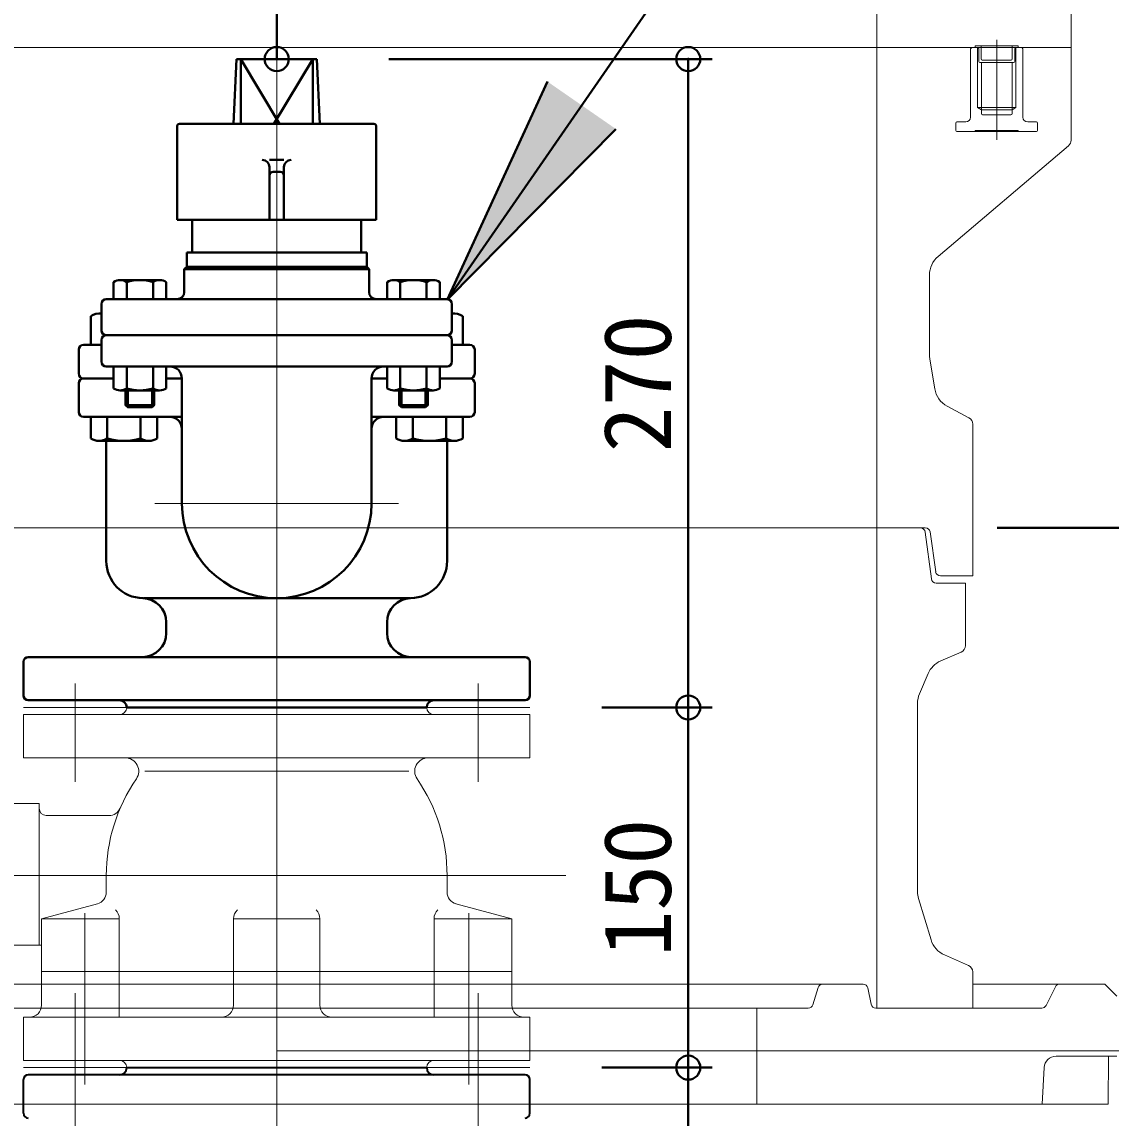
# Model space of a CAD drawing. Units: millimetres at full size, sheet at 1:20. Extents: x -5952 to 5966, y -3160 to 3160.
# Drawn here: x -3349.9 to -2896.1, y 1984.2 to 2440.7 of the extents above; entities that cross this region are included whole.
import ezdxf
from ezdxf.enums import TextEntityAlignment as Align

# ---------------------------------------------------------------- set-up
doc = ezdxf.new("R2010")
doc.units = ezdxf.units.MM
doc.header["$LTSCALE"] = 20
doc.header["$PDMODE"] = 32
doc.header["$PDSIZE"] = 10
for name, color, linetype, lineweight in [('0-5_TEMP01', 3, 'Continuous', 18), ('0-6_T字管', 6, 'Continuous', 35), ('0-7_躯体', 7, 'Continuous', 9), ('0-9_消火栓', 2, 'Continuous', 40), ('0-C_寸法', 1, 'Continuous', 40), ('1-1_補修弁', 7, 'Continuous', 9)]:
    doc.layers.add(name, color=color, linetype=linetype, lineweight=lineweight)
doc.styles.add('ＭＳ ゴシック', font='')
doc.styles.get('ＭＳ ゴシック').set_extended_font_data('MS Gothic')

msp = doc.modelspace()

# ---------------------------------------------------------------- linework, layer by layer
at = {"layer": '0-5_TEMP01'}
for p, q in [((-3243.76, 2586.35), (-3243.76, 2429.98)), ((-3243.76, 2155.19), (-3243.76, 2425.19)), ((-3243.76, 2422.68), (-3243.76, 2152.68)), ((-3192.96, 2240.18), (-3294.58, 2240.18)), ((-3243.76, 2222.68), (-3243.76, 1972.68)), ((-3243.76, 2169.07), (-3243.76, 1985.03)), ((-3327.76, 2124.18), (-3327.76, 2165.18)), ((-3159.76, 2165.18), (-3159.76, 2124.18)), ((-3349.27, 2155.19), (-3138.27, 2155.19)), ((-3123.27, 2085.18), (-3437.16, 2085.18)), ((-3323.77, 1998.19), (-3323.77, 2069.49)), ((-3163.77, 1998.19), (-3163.77, 2069.49)), ((-3327.76, 1998.19), (-3327.76, 2036.19)), ((-3159.76, 1998.19), (-3159.76, 2036.19)), ((-3243.76, 2032.69), (-3243.76, 1932.69)), ((-3243.76, 1608.39), (-3243.76, 2026.02)), ((-3327.76, 1974.53), (-3327.76, 2016.5)), ((-3159.76, 1974.53), (-3159.76, 2016.5)), ((-3243.76, 2012.18), (-111.07, 2012.18)), ((-3349.27, 2005.19), (-3138.27, 2005.19))]:
    msp.add_line(p, q, dxfattribs=at)
at = {"layer": '0-6_T字管'}
for p, q in [((-3306.26, 2005.19), (-3181.27, 2005.19)), ((-3349.26, 1986.19), (-3349.26, 2000.19)), ((-3140.26, 2002.18), (-3347.26, 2002.18)), ((-3138.27, 1986.19), (-3138.27, 2000.19))]:
    msp.add_line(p, q, dxfattribs=at)
for centre, radius, start, end in [((-3309.26, 2005.19), 3, 270, 0), ((-3178.27, 2005.19), 3, 180, 270), ((-3347.26, 2000.19), 2, 90, 180), ((-3140.26, 2000.19), 2, 0, 90), ((-3347.26, 1986.19), 2, 180, 270), ((-3140.26, 1986.19), 2, 270, 0)]:
    msp.add_arc(centre, radius, start, end, dxfattribs=at)
at = {"layer": '0-7_躯体'}
for p, q in [((-2993.77, 2479.98), (-2993.77, 2429.98)), ((-2912.76, 2479.98), (-2912.76, 2429.98)), ((-2943.77, 2433.21), (-2943.77, 2391.49)), ((-3574.76, 2429.98), (-3243.76, 2429.98)), ((-2952.76, 2429.98), (-3243.76, 2429.98)), ((-2993.77, 2429.98), (-2993.77, 2229.98)), ((-2954.16, 2429.98), (-2954.66, 2429.49)), ((-2954.66, 2429.49), (-2954.66, 2400.99)), ((-2954.16, 2429.98), (-2951.76, 2429.98)), ((-2952.76, 2430.74), (-2934.76, 2430.74)), ((-2952.76, 2430.74), (-2952.76, 2429.98)), ((-2951.76, 2429.98), (-2952.76, 2429.98)), ((-2951.76, 2429.98), (-2935.77, 2429.98)), ((-2951.76, 2429.98), (-2951.76, 2404.98)), ((-2951.76, 2429.98), (-2951.32, 2429.7)), ((-2951.27, 2429.49), (-2951.27, 2424.23)), ((-2950.26, 2430.74), (-2950.26, 2425.24)), ((-2937.26, 2430.74), (-2937.26, 2425.24)), ((-2936.26, 2429.49), (-2936.26, 2424.23)), ((-2935.77, 2429.98), (-2936.21, 2429.7)), ((-2935.77, 2429.98), (-2933.36, 2429.98)), ((-2935.77, 2429.98), (-2934.76, 2429.98)), ((-2935.77, 2429.98), (-2935.77, 2404.98)), ((-2934.76, 2430.74), (-2934.76, 2429.98)), ((-2912.76, 2429.98), (-2934.76, 2429.98)), ((-2933.36, 2429.98), (-2932.86, 2429.49)), ((-2932.86, 2429.49), (-2932.86, 2400.99)), ((-2912.76, 2429.98), (-2912.76, 2391.39)), ((-2949.76, 2424.74), (-2937.76, 2424.74)), ((-2950.77, 2423.73), (-2936.77, 2423.73)), ((-2950.16, 2423.73), (-2950.16, 2403.99)), ((-2937.37, 2423.73), (-2937.37, 2403.99)), ((-2951.76, 2404.98), (-2935.77, 2404.98)), ((-2951.76, 2404.98), (-2950.16, 2403.99)), ((-2950.16, 2403.99), (-2937.37, 2403.99)), ((-2950.16, 2403.99), (-2950.16, 2402.49)), ((-2949.66, 2401.99), (-2937.86, 2401.99)), ((-2935.77, 2404.98), (-2937.37, 2403.99)), ((-2937.37, 2403.99), (-2937.37, 2402.49)), ((-2960.82, 2398.49), (-2960.82, 2395.48)), ((-2956.66, 2398.99), (-2960.32, 2398.99)), ((-2930.86, 2398.99), (-2927.22, 2398.99)), ((-2926.72, 2398.49), (-2926.72, 2395.48)), ((-2960.32, 2394.99), (-2927.22, 2394.99)), ((-2952.76, 2395.48), (-2934.76, 2395.48)), ((-2952.76, 2395.48), (-2952.76, 2394.99)), ((-2934.76, 2395.48), (-2934.76, 2394.99)), ((-2913.85, 2389.09), (-2968.17, 2342.98)), ((-2971.76, 2335.3), (-2971.76, 2301.81)), ((-2971.63, 2300.16), (-2969.57, 2287.85)), ((-2964.42, 2280.66), (-2955.36, 2275.83)), ((-2953.76, 2273.19), (-2953.76, 2229.98)), ((-3514.03, 2229.98), (-3243.76, 2229.98)), ((-3243.76, 2229.98), (-3512.01, 2229.98)), ((-2973.51, 2229.98), (-3243.76, 2229.98)), ((-3243.76, 2229.98), (-2975.52, 2229.98)), ((-2993.77, 2229.98), (-2993.77, 2029.98)), ((-2970.99, 2208.72), (-2973.54, 2228.24)), ((-2971.53, 2228.26), (-2969.19, 2211.7)), ((-2953.76, 2229.98), (-2953.76, 2209.99)), ((-2953.76, 2209.99), (-2967.22, 2209.99)), ((-2956.77, 2206.99), (-2969.01, 2206.99)), ((-2956.77, 2206.99), (-2956.77, 2180.96)), ((-2958.59, 2178.2), (-2967.09, 2174.56)), ((-2972.34, 2169.3), (-2975.95, 2160.87)), ((-2976.76, 2156.93), (-2976.76, 2078.47)), ((-2971.11, 2058.39), (-2976.33, 2075.56)), ((-2955.57, 2047.77), (-2965.55, 2052.14)), ((-2953.76, 2045.02), (-2953.76, 2029.98)), ((-3488.12, 2039.99), (-3243.76, 2039.99)), ((-2999.41, 2039.99), (-3243.76, 2039.99)), ((-3020.34, 2031.41), (-3018.2, 2038.56)), ((-2996.09, 2031.59), (-2997.45, 2038.37)), ((-2918.77, 2039.99), (-2953.76, 2039.99)), ((-2923.22, 2031.09), (-2919.32, 2038.88)), ((-3465.28, 2029.98), (-3243.76, 2029.98)), ((-3465.28, 2029.98), (-3243.76, 2029.98)), ((-3022.26, 2029.98), (-3243.76, 2029.98)), ((-3022.26, 2029.98), (-3243.76, 2029.98)), ((-3043.77, 2029.98), (-3043.77, 1989.99)), ((-2953.76, 2029.98), (-2994.12, 2029.98)), ((-2925, 2029.98), (-2994.12, 2029.98)), ((-2893.77, 2009.99), (-2919.01, 2009.99)), ((-2897.21, 2009.99), (-2897.36, 1989.99)), ((-2924.01, 2005.23), (-2924.76, 1989.99)), ((-3590.17, 1989.99), (-3243.76, 1989.99)), ((-2897.36, 1989.99), (-3243.76, 1989.99))]:
    msp.add_line(p, q, dxfattribs=at)
msp.add_lwpolyline([(-2893.77, 2034.99), (-2898.76, 2039.99), (-2918.77, 2039.99)], dxfattribs=at)
for centre, radius, start, end in [((-2951.76, 2429.49), 0.5, 0, 90), ((-2935.77, 2429.49), 0.5, 90, 180), ((-2950.77, 2424.23), 0.5, 180, 270), ((-2949.76, 2425.24), 0.5, 180, 270), ((-2937.76, 2425.24), 0.5, 270, 0), ((-2936.77, 2424.23), 0.5, 270, 0), ((-2949.66, 2402.49), 0.5, 180, 270), ((-2937.86, 2402.49), 0.5, 270, 0), ((-2960.32, 2398.49), 0.5, 90, 180), ((-2956.66, 2400.99), 2, 270, 0), ((-2930.86, 2400.99), 2, 180, 270), ((-2927.22, 2398.49), 0.5, 0, 90), ((-2960.32, 2395.48), 0.5, 180, 270), ((-2927.22, 2395.48), 0.5, 270, 0), ((-2915.77, 2391.39), 3, 309.805, 0), ((-2961.77, 2335.3), 10, 129.806, 180), ((-2961.77, 2301.81), 10, 180, 189.462), ((-2959.71, 2289.49), 10, 189.462, 241.928), ((-2956.77, 2273.19), 3, 0, 61.927), ((-2975.52, 2227.98), 2, 7.431, 90), ((-2973.51, 2227.98), 2, 7.999, 90), ((-2967.22, 2211.99), 2, 187.999, 270), ((-2969.01, 2208.98), 2, 187.431, 270), ((-2959.76, 2180.96), 3, 293.199, 0), ((-2963.15, 2165.36), 10, 113.199, 156.801), ((-2966.76, 2156.93), 10, 156.801, 180), ((-2966.76, 2078.47), 10, 180, 196.928), ((-2961.54, 2061.3), 10, 196.928, 246.371), ((-2956.77, 2045.02), 3, 0, 66.371), ((-3016.28, 2037.99), 2, 90, 163.3), ((-2999.41, 2037.99), 2, 11.309, 90), ((-2917.53, 2037.99), 2, 90, 153.435), ((-3022.26, 2031.98), 2, 270, 343.3), ((-2994.12, 2031.98), 2, 191.309, 270), ((-2925, 2031.98), 2, 270, 333.435), ((-2919.01, 2004.98), 5, 90, 177.138)]:
    msp.add_arc(centre, radius, start, end, dxfattribs=at)
at = {"layer": '0-9_消火栓'}
for p, q in [((-3261.73, 2398.19), (-3260.52, 2425.19)), ((-3227.02, 2425.19), (-3260.52, 2425.19)), ((-3242.57, 2398.19), (-3258.77, 2425.19)), ((-3258.77, 2398.19), (-3258.77, 2425.19)), ((-3228.77, 2425.19), (-3244.97, 2398.19)), ((-3228.77, 2398.19), (-3228.77, 2425.19)), ((-3225.8, 2398.19), (-3227.02, 2425.19)), ((-3285.27, 2358.18), (-3285.27, 2397.18)), ((-3284.27, 2398.19), (-3203.27, 2398.19)), ((-3202.27, 2358.18), (-3202.27, 2397.18)), ((-3246.77, 2383.18), (-3240.77, 2383.18)), ((-3246.77, 2380.19), (-3246.77, 2358.18)), ((-3240.77, 2380.19), (-3240.77, 2358.18)), ((-3242.27, 2378.18), (-3245.27, 2378.18)), ((-3285.27, 2358.18), (-3202.27, 2358.18)), ((-3279.02, 2344.68), (-3279.02, 2358.18)), ((-3208.52, 2344.68), (-3208.52, 2358.18)), ((-3206.27, 2344.68), (-3281.27, 2344.68)), ((-3281.27, 2338.68), (-3281.27, 2344.68)), ((-3282.27, 2337.69), (-3281.27, 2338.68)), ((-3282.27, 2337.69), (-3205.27, 2337.69)), ((-3282.27, 2328.18), (-3282.27, 2337.69)), ((-3206.27, 2338.68), (-3281.27, 2338.68)), ((-3292.54, 2333.18), (-3308.99, 2333.18)), ((-3194.99, 2333.18), (-3178.54, 2333.18)), ((-3311.73, 2332.33), (-3311.73, 2325.19)), ((-3306.26, 2332.33), (-3306.26, 2325.19)), ((-3295.28, 2332.33), (-3295.28, 2325.19)), ((-3289.8, 2332.33), (-3289.8, 2325.19)), ((-3197.74, 2332.33), (-3197.74, 2325.19)), ((-3192.26, 2332.33), (-3192.26, 2325.19)), ((-3181.29, 2332.33), (-3181.29, 2325.19)), ((-3175.8, 2332.33), (-3175.8, 2325.19)), ((-3172.77, 2325.19), (-3314.77, 2325.19)), ((-3316.77, 2319.18), (-3317.8, 2319.18)), ((-3316.77, 2323.19), (-3316.77, 2312.18)), ((-3170.77, 2323.19), (-3170.77, 2312.18)), ((-3170.77, 2319.18), (-3169.74, 2319.18)), ((-3321.26, 2318.16), (-3321.26, 2306.18)), ((-3321.26, 2318.16), (-3321.26, 2306.18)), ((-3166.27, 2318.16), (-3166.27, 2306.18)), ((-3166.27, 2318.16), (-3166.27, 2306.18)), ((-3172.77, 2310.18), (-3314.77, 2310.18)), ((-3324.27, 2306.18), (-3316.77, 2306.18)), ((-3316.77, 2299.18), (-3316.77, 2308.18)), ((-3170.77, 2299.18), (-3170.77, 2308.18)), ((-3163.27, 2306.18), (-3170.77, 2306.18)), ((-3326.27, 2304.18), (-3326.27, 2294.18)), ((-3161.27, 2304.18), (-3161.27, 2294.18)), ((-3172.77, 2297.18), (-3314.77, 2297.18)), ((-3311.73, 2288.04), (-3311.73, 2297.18)), ((-3306.26, 2288.04), (-3306.26, 2297.18)), ((-3295.28, 2288.04), (-3295.28, 2297.18)), ((-3289.8, 2288.04), (-3289.8, 2297.18)), ((-3197.74, 2288.04), (-3197.74, 2297.18)), ((-3192.26, 2288.04), (-3192.26, 2297.18)), ((-3181.29, 2288.04), (-3181.29, 2297.18)), ((-3175.8, 2288.04), (-3175.8, 2297.18)), ((-3324.27, 2292.18), (-3311.73, 2292.18)), ((-3289.8, 2292.18), (-3283.27, 2292.18)), ((-3283.27, 2292.18), (-3283.27, 2240.18)), ((-3197.74, 2292.18), (-3204.27, 2292.18)), ((-3204.27, 2292.18), (-3204.27, 2240.18)), ((-3163.27, 2292.18), (-3175.8, 2292.18)), ((-3326.27, 2278.18), (-3326.27, 2290.18)), ((-3292.54, 2287.18), (-3308.99, 2287.18)), ((-3295.72, 2287.18), (-3295.72, 2280.19)), ((-3194.99, 2287.18), (-3178.54, 2287.18)), ((-3191.82, 2287.18), (-3191.82, 2280.19)), ((-3181.72, 2287.18), (-3181.72, 2280.19)), ((-3161.27, 2278.18), (-3161.27, 2290.18)), ((-3306.77, 2281.13), (-3294.77, 2281.13)), ((-3180.77, 2281.13), (-3192.77, 2281.13)), ((-3181.72, 2280.19), (-3191.82, 2280.19)), ((-3324.27, 2276.18), (-3283.27, 2276.18)), ((-3321.26, 2267.2), (-3321.26, 2276.18)), ((-3321.26, 2267.2), (-3321.26, 2276.18)), ((-3314.34, 2267.2), (-3314.34, 2276.18)), ((-3300.48, 2267.2), (-3300.48, 2276.18)), ((-3293.55, 2276.18), (-3293.55, 2267.2)), ((-3163.27, 2276.18), (-3204.27, 2276.18)), ((-3193.99, 2276.18), (-3193.99, 2267.2)), ((-3187.06, 2267.2), (-3187.06, 2276.18)), ((-3173.2, 2267.2), (-3173.2, 2276.18)), ((-3166.27, 2267.2), (-3166.27, 2276.18)), ((-3166.27, 2267.2), (-3166.27, 2276.18)), ((-3297.01, 2266.18), (-3317.8, 2266.18)), ((-3314.77, 2216.18), (-3314.77, 2266.39)), ((-3190.52, 2266.18), (-3169.74, 2266.18)), ((-3172.77, 2216.18), (-3172.77, 2266.39)), ((-3299.27, 2200.68), (-3188.27, 2200.68)), ((-3289.77, 2186.18), (-3289.77, 2190.69)), ((-3197.77, 2186.18), (-3197.77, 2190.69)), ((-3349.27, 2160.18), (-3349.27, 2174.18)), ((-3140.27, 2176.18), (-3347.27, 2176.18)), ((-3138.27, 2160.18), (-3138.27, 2174.18)), ((-3140.27, 2158.18), (-3347.27, 2158.18)), ((-3181.27, 2155.19), (-3306.27, 2155.19))]:
    msp.add_line(p, q, dxfattribs=at)
for points in [[(-3205.27, 2328.18), (-3205.27, 2337.69), (-3206.27, 2338.68), (-3206.27, 2344.68)], [(-3306.77, 2287.18), (-3306.77, 2281.13), (-3305.82, 2280.19)], [(-3305.82, 2287.18), (-3305.82, 2280.19), (-3295.72, 2280.19)], [(-3294.77, 2287.18), (-3294.77, 2281.13), (-3295.72, 2280.19)], [(-3192.77, 2287.18), (-3192.77, 2281.13), (-3191.82, 2280.19)], [(-3180.77, 2287.18), (-3180.77, 2281.13), (-3181.72, 2280.19)]]:
    msp.add_lwpolyline(points, dxfattribs=at)
for centre, radius, start, end in [((-3284.27, 2397.18), 1, 90, 180), ((-3203.27, 2397.18), 1, 0, 90), ((-3249.77, 2380.19), 3, 0, 90), ((-3237.77, 2380.19), 3, 90, 180), ((-3245.27, 2376.69), 1.5, 90, 180), ((-3242.27, 2376.69), 1.5, 0, 90), ((-3308.99, 2328.36), 4.82, 55.33, 124.67), ((-3300.77, 2315.18), 18, 72.259, 107.741), ((-3292.54, 2328.36), 4.82, 55.33, 124.67), ((-3194.99, 2328.36), 4.82, 55.33, 124.67), ((-3186.77, 2315.18), 18, 72.259, 107.741), ((-3178.54, 2328.36), 4.82, 55.33, 124.67), ((-3285.27, 2328.18), 3, 270, 0), ((-3202.27, 2328.18), 3, 180, 270), ((-3314.77, 2323.19), 2, 90, 180), ((-3172.77, 2323.19), 2, 0, 90), ((-3317.8, 2312.8), 6.38, 80.697, 122.867), ((-3169.74, 2312.8), 6.38, 57.133, 99.303), ((-3314.77, 2312.18), 2, 180, 270), ((-3314.77, 2308.18), 2, 90, 180), ((-3172.77, 2312.18), 2, 270, 0), ((-3172.77, 2308.18), 2, 0, 90), ((-3324.27, 2304.18), 2, 90, 180), ((-3163.27, 2304.18), 2, 0, 90), ((-3314.77, 2299.18), 2, 180, 270), ((-3288.27, 2292.18), 5, 0, 90), ((-3199.27, 2292.18), 5, 90, 180), ((-3172.77, 2299.18), 2, 270, 0), ((-3324.27, 2294.18), 2, 180, 270), ((-3324.27, 2290.18), 2, 90, 180), ((-3163.27, 2294.18), 2, 270, 0), ((-3163.27, 2290.18), 2, 0, 90), ((-3308.99, 2292.01), 4.82, 235.33, 304.67), ((-3300.77, 2305.19), 18, 252.259, 287.741), ((-3292.54, 2292.01), 4.82, 235.33, 304.67), ((-3194.99, 2292.01), 4.82, 235.33, 304.67), ((-3186.77, 2305.19), 18, 252.259, 287.741), ((-3178.54, 2292.01), 4.82, 235.33, 304.67), ((-3324.27, 2278.18), 2, 180, 270), ((-3163.27, 2278.18), 2, 270, 0), ((-3288.27, 2271.18), 5, 0, 90), ((-3199.27, 2271.18), 5, 90, 180), ((-3317.8, 2272.57), 6.38, 237.133, 302.867), ((-3307.4, 2290.18), 24, 253.221, 286.779), ((-3297.01, 2272.57), 6.38, 237.133, 302.867), ((-3190.52, 2272.57), 6.38, 237.133, 302.867), ((-3180.13, 2290.18), 24, 253.221, 286.779), ((-3169.74, 2272.57), 6.38, 237.133, 302.867), ((-3243.77, 2240.18), 39.5, 180, 0), ((-3299.27, 2216.18), 15.5, 180, 268.876), ((-3188.27, 2216.18), 15.5, 271.124, 0), ((-3299.77, 2190.69), 10, 0, 88.876), ((-3187.77, 2190.69), 10, 91.124, 180), ((-3299.77, 2186.18), 10, 270, 0), ((-3187.77, 2186.18), 10, 180, 270), ((-3347.27, 2174.18), 2, 90, 180), ((-3140.27, 2174.18), 2, 0, 90), ((-3347.27, 2160.18), 2, 180, 270), ((-3140.27, 2160.18), 2, 270, 0), ((-3309.27, 2155.19), 3, 0, 90), ((-3178.27, 2155.19), 3, 90, 180)]:
    msp.add_arc(centre, radius, start, end, dxfattribs=at)
at = {"layer": '0-C_寸法'}
for p, q in [((-3172.77, 2324.98), (-2923.76, 2684.41)), ((-3243.76, 2522.98), (-3243.76, 2425.19)), ((-3197.02, 2425.19), (-3062.28, 2425.19)), ((-3072.28, 2425.19), (-3072.28, 2155.19)), ((-3172.77, 2324.98), (-3130.96, 2415.82)), ((-3172.77, 2324.98), (-3102.41, 2396.05)), ((-2943.51, 2229.98), (-2723.92, 2229.98)), ((-2943.51, 2229.98), (-2723.92, 2229.98)), ((-3108.27, 2155.19), (-3062.28, 2155.19)), ((-3108.27, 2155.19), (-3062.28, 2155.19)), ((-3072.28, 2155.19), (-3072.28, 2005.19)), ((-3108.27, 2005.19), (-3062.28, 2005.19)), ((-3108.27, 2005.19), (-3062.28, 2005.19)), ((-3072.28, 2005.19), (-3072.28, 1880.19))]:
    msp.add_line(p, q, dxfattribs=at)
for p in [(-3243.76, 2425.19), (-3072.28, 2425.19), (-3072.28, 2155.19), (-3072.28, 2005.19)]:
    msp.add_point(p, dxfattribs=at)
msp.add_solid([(-3130.96, 2415.82), (-3102.41, 2396.05), (-3172.77, 2324.98)], dxfattribs=at)
at = {"layer": '1-1_補修弁'}
for p, q in [((-3306.26, 2155.19), (-3181.27, 2155.19)), ((-3349.26, 2152.18), (-3138.27, 2152.18)), ((-3349.26, 2134.18), (-3349.26, 2152.18)), ((-3138.27, 2152.18), (-3138.27, 2134.18)), ((-3138.27, 2134.18), (-3349.26, 2134.18)), ((-3298.77, 2128.61), (-3188.77, 2128.61)), ((-3374.76, 2115.18), (-3342.76, 2115.18)), ((-3342.76, 2056.18), (-3342.76, 2115.18)), ((-3339.76, 2110.18), (-3313.6, 2110.18)), ((-3314.76, 2078.26), (-3314.76, 2085.18)), ((-3172.76, 2078.26), (-3172.76, 2085.18)), ((-3169.06, 2073.43), (-3145.77, 2067.18)), ((-3341.77, 2067.18), (-3341.77, 2031.18)), ((-3309.34, 2067.18), (-3309.34, 2026.18)), ((-3261.76, 2031.18), (-3261.76, 2067.18)), ((-3261.76, 2067.18), (-3225.77, 2067.18)), ((-3225.77, 2031.18), (-3225.77, 2067.18)), ((-3178.2, 2067.18), (-3178.2, 2026.18)), ((-3178.2, 2067.18), (-3145.77, 2067.18)), ((-3145.77, 2031.18), (-3145.77, 2067.18)), ((-3374.76, 2056.18), (-3341.77, 2056.18)), ((-3341.77, 2045.19), (-3145.77, 2045.19)), ((-3138.27, 2026.18), (-3349.26, 2026.18)), ((-3349.26, 2008.18), (-3349.26, 2026.18)), ((-3138.27, 2008.18), (-3138.27, 2026.18)), ((-3138.27, 2008.18), (-3349.26, 2008.18)), ((-3181.27, 2005.19), (-3306.26, 2005.19))]:
    msp.add_line(p, q, dxfattribs=at)
msp.add_lwpolyline([(-3318.48, 2073.43), (-3341.77, 2067.18), (-3309.34, 2067.18)], dxfattribs=at)
for centre, radius, start, end in [((-3309.26, 2155.19), 3, 270, 0), ((-3178.27, 2155.19), 3, 180, 270), ((-3306.84, 2128.61), 5.58, 325.458, 90), ((-3180.69, 2128.61), 5.58, 90, 214.542), ((-3243.76, 2085.18), 71, 145.458, 180), ((-3243.76, 2085.18), 71, 0, 34.542), ((-3339.76, 2113.18), 3, 180, 270), ((-3313.6, 2115.18), 5, 270, 336.75), ((-3319.77, 2078.26), 5, 285, 0), ((-3167.76, 2078.26), 5, 180, 255), ((-3314.34, 2067.18), 5, 0, 47.288), ((-3256.77, 2067.18), 5, 132.712, 180), ((-3230.77, 2067.18), 5, 0, 47.288), ((-3173.2, 2067.18), 5, 132.712, 180), ((-3346.76, 2031.18), 5, 270, 0), ((-3266.77, 2031.18), 5, 270, 0), ((-3220.77, 2031.18), 5, 180, 270), ((-3140.77, 2031.18), 5, 180, 270), ((-3309.26, 2005.19), 3, 0, 90), ((-3178.27, 2005.19), 3, 90, 180)]:
    msp.add_arc(centre, radius, start, end, dxfattribs=at)

# ---------------------------------------------------------------- texts
at = {"layer": '0-C_寸法', "style": 'ＭＳ ゴシック'}
for s, p in [('270', (-3071.06, 2261.39)), ('150', (-3071.06, 2051.39))]:
    msp.add_text(s, height=28.15, rotation=90, dxfattribs=at).set_placement(p, align=Align.BOTTOM_LEFT)

doc.saveas('drawing.dxf')
